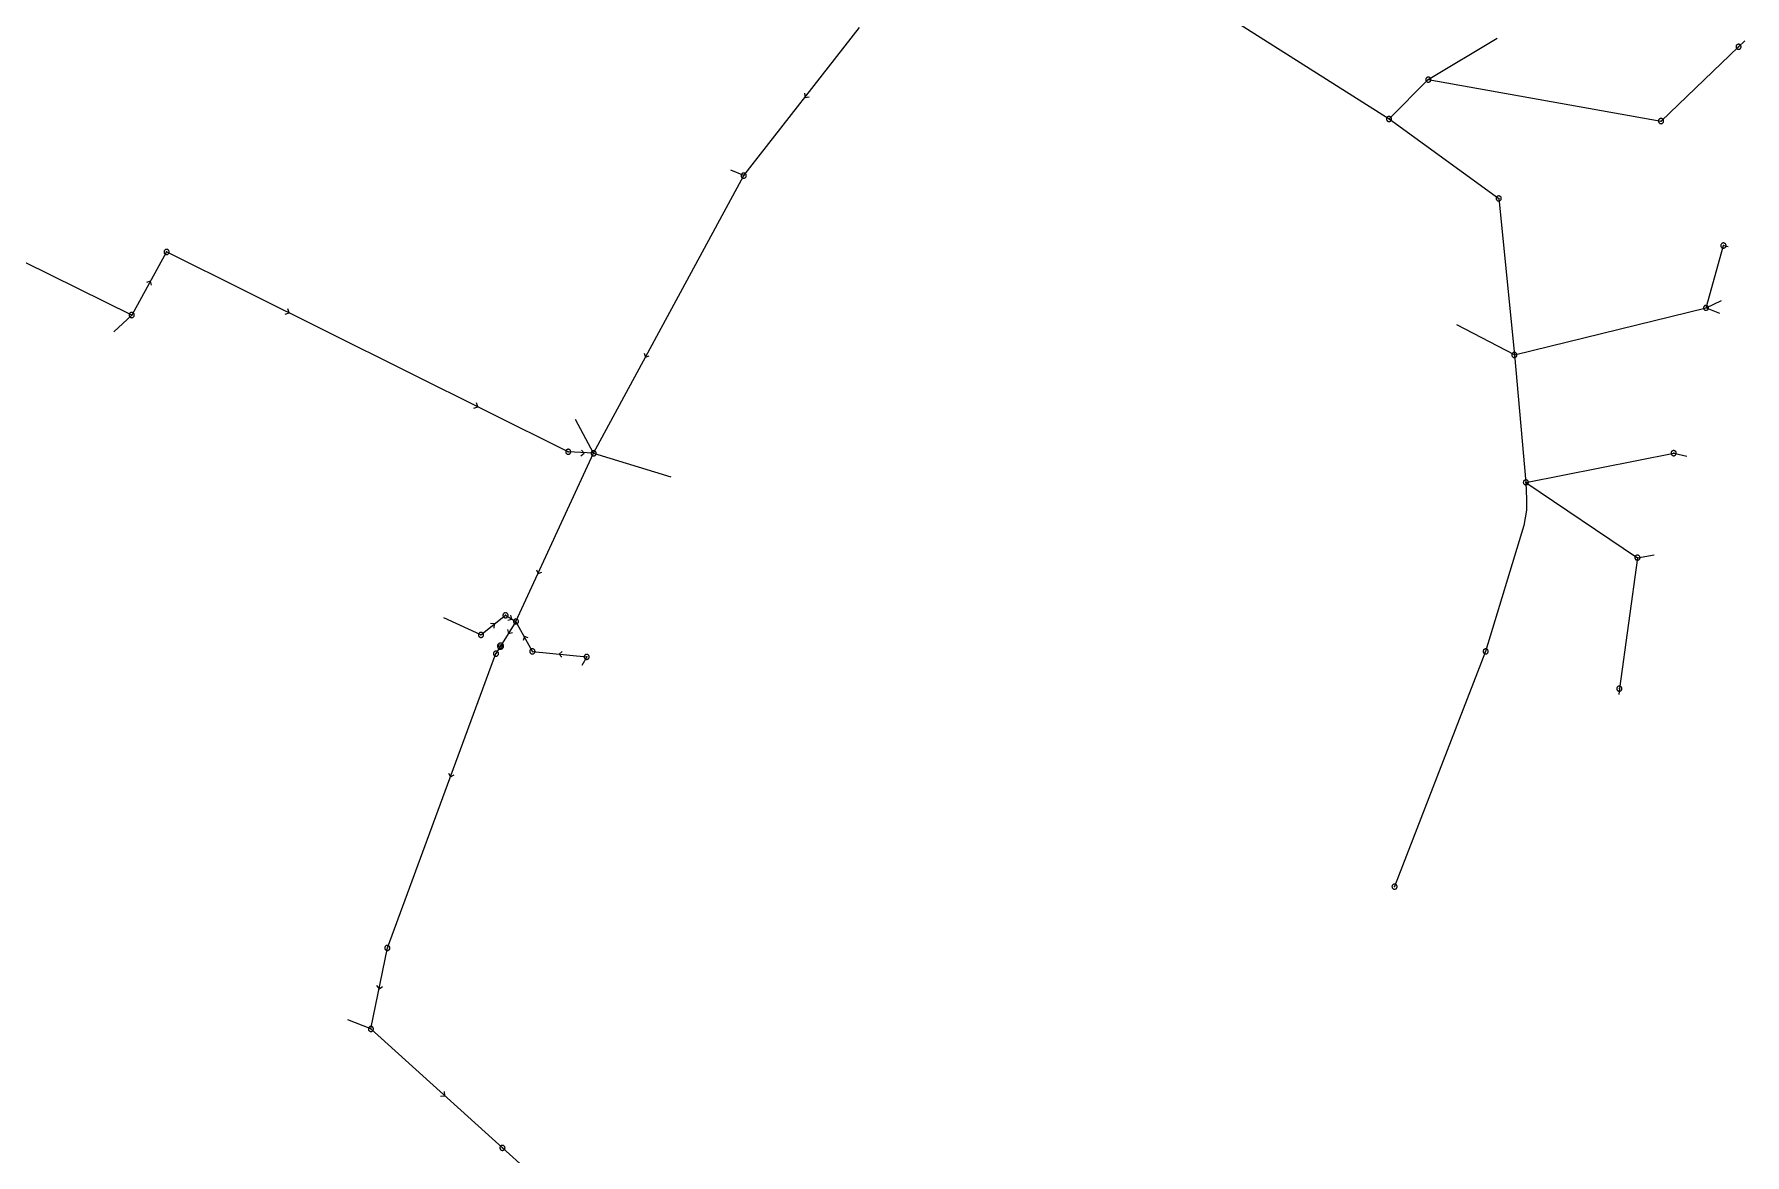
# Model space of a CAD drawing. Header units: metres. Extents: x 25504150 to 25508618, y 6694193 to 6702753.
# Drawn here: x 25505514.2 to 25505823.8, y 6698979.1 to 6699181.9 of the extents above; entities that cross this region are included whole.
import ezdxf

# ---------------------------------------------------------------- set-up
doc = ezdxf.new("R2010")
doc.units = ezdxf.units.M
for name, pattern in [('Paineviemariputket', [0]), ('Paineviemarivarusteet', [0]), ('Psewer_node', [0]), ('Sewer_node', [0]), ('Viemariputket', [0]), ('Viemarivarusteet', [0])]:
    doc.linetypes.add(name, pattern=pattern)
for name, color, linetype, lineweight in [('Paineviemariputket', 7, 'Paineviemariputket', 0), ('Paineviemarivarusteet', 7, 'Paineviemarivarusteet', 0), ('Psewer_node', 7, 'Psewer_node', 0), ('Sewer_node', 7, 'Sewer_node', 0), ('Viemariputket', 7, 'Viemariputket', 0), ('Viemarivarusteet', 7, 'Viemarivarusteet', 0)]:
    doc.layers.add(name, color=color, linetype=linetype, lineweight=lineweight)

msp = doc.modelspace()

# ---------------------------------------------------------------- linework, layer by layer
at = {"layer": 'Paineviemariputket', "color": 1, "linetype": 'Continuous', "lineweight": 15}
msp.add_line((25505598.56, 6699071.17), (25505597.74, 6699069.82), dxfattribs=at)
at = {"layer": 'Paineviemarivarusteet', "color": 32, "true_color": 0xb46600}
msp.add_point((25505598.56, 6699071.17, 44.5), dxfattribs=at)
at = {"layer": 'Psewer_node', "color": 14, "linetype": 'Continuous', "true_color": 0xa60000}
for p, q in [((25505598.05, 6699071.35, 44.5), (25505598.98, 6699071.52, 44.5)), ((25505598.66, 6699070.63, 44.5), (25505598.05, 6699071.35, 44.5)), ((25505598.98, 6699071.52, 44.5), (25505598.66, 6699070.63, 44.5))]:
    msp.add_line(p, q, dxfattribs=at)
at = {"layer": 'Psewer_node', "color": 14, "linetype": 'Continuous', "true_color": 0xa60000, "elevation": 44.5, "flags": 128}
msp.add_lwpolyline([(25505598.75, 6699071.69), (25505598.67, 6699071.71), (25505598.58, 6699071.72), (25505598.49, 6699071.72), (25505598.41, 6699071.7), (25505598.33, 6699071.67), (25505598.25, 6699071.63), (25505598.18, 6699071.58), (25505598.12, 6699071.51), (25505598.08, 6699071.44), (25505598.04, 6699071.36), (25505598.02, 6699071.28), (25505598.01, 6699071.19), (25505598.01, 6699071.1), (25505598.03, 6699071.02), (25505598.06, 6699070.94), (25505598.1, 6699070.86), (25505598.15, 6699070.79), (25505598.22, 6699070.73), (25505598.29, 6699070.69), (25505598.37, 6699070.65), (25505598.45, 6699070.63), (25505598.54, 6699070.62), (25505598.63, 6699070.62), (25505598.71, 6699070.64), (25505598.79, 6699070.67), (25505598.87, 6699070.71), (25505598.94, 6699070.76), (25505599, 6699070.83), (25505599.04, 6699070.9), (25505599.08, 6699070.98), (25505599.1, 6699071.06), (25505599.11, 6699071.15), (25505599.11, 6699071.24), (25505599.09, 6699071.32), (25505599.06, 6699071.4), (25505599.02, 6699071.48), (25505598.97, 6699071.55), (25505598.9, 6699071.61), (25505598.83, 6699071.65)], close=True, dxfattribs=at)
at = {"layer": 'Sewer_node', "color": 46, "linetype": 'Continuous', "true_color": 0x7f5f00, "flags": 128}
for points, elevation in [([(25505823.09, 6699179.65), (25505823.08, 6699179.72), (25505823.07, 6699179.79), (25505823.04, 6699179.86), (25505823, 6699179.92), (25505822.96, 6699179.98), (25505822.9, 6699180.02), (25505822.84, 6699180.06), (25505822.77, 6699180.09), (25505822.7, 6699180.1), (25505822.63, 6699180.11), (25505822.56, 6699180.1), (25505822.49, 6699180.09), (25505822.42, 6699180.06), (25505822.36, 6699180.02), (25505822.3, 6699179.98), (25505822.26, 6699179.92), (25505822.22, 6699179.86), (25505822.19, 6699179.79), (25505822.18, 6699179.72), (25505822.17, 6699179.65), (25505822.18, 6699179.58), (25505822.19, 6699179.51), (25505822.22, 6699179.44), (25505822.26, 6699179.38), (25505822.3, 6699179.32), (25505822.36, 6699179.28), (25505822.42, 6699179.24), (25505822.49, 6699179.21), (25505822.56, 6699179.2), (25505822.63, 6699179.19), (25505822.7, 6699179.2), (25505822.77, 6699179.21), (25505822.84, 6699179.24), (25505822.9, 6699179.28), (25505822.96, 6699179.32), (25505823, 6699179.38), (25505823.04, 6699179.44), (25505823.07, 6699179.51), (25505823.08, 6699179.58)], 43.12), ([(25505766.94, 6699173.71), (25505766.93, 6699173.78), (25505766.92, 6699173.85), (25505766.89, 6699173.92), (25505766.85, 6699173.98), (25505766.81, 6699174.04), (25505766.75, 6699174.08), (25505766.69, 6699174.12), (25505766.62, 6699174.15), (25505766.55, 6699174.16), (25505766.48, 6699174.17), (25505766.41, 6699174.16), (25505766.34, 6699174.15), (25505766.27, 6699174.12), (25505766.21, 6699174.08), (25505766.15, 6699174.04), (25505766.11, 6699173.98), (25505766.07, 6699173.92), (25505766.04, 6699173.85), (25505766.03, 6699173.78), (25505766.02, 6699173.71), (25505766.03, 6699173.64), (25505766.04, 6699173.57), (25505766.07, 6699173.5), (25505766.11, 6699173.44), (25505766.15, 6699173.38), (25505766.21, 6699173.34), (25505766.27, 6699173.3), (25505766.34, 6699173.27), (25505766.41, 6699173.26), (25505766.48, 6699173.25), (25505766.55, 6699173.26), (25505766.62, 6699173.27), (25505766.69, 6699173.3), (25505766.75, 6699173.34), (25505766.81, 6699173.38), (25505766.85, 6699173.44), (25505766.89, 6699173.5), (25505766.92, 6699173.57), (25505766.93, 6699173.64)], 43.31), ([(25505759.84, 6699166.58), (25505759.83, 6699166.65), (25505759.82, 6699166.72), (25505759.79, 6699166.79), (25505759.75, 6699166.85), (25505759.71, 6699166.91), (25505759.65, 6699166.95), (25505759.59, 6699166.99), (25505759.52, 6699167.02), (25505759.45, 6699167.03), (25505759.38, 6699167.04), (25505759.31, 6699167.03), (25505759.24, 6699167.02), (25505759.17, 6699166.99), (25505759.11, 6699166.95), (25505759.05, 6699166.91), (25505759.01, 6699166.85), (25505758.97, 6699166.79), (25505758.94, 6699166.72), (25505758.93, 6699166.65), (25505758.92, 6699166.58), (25505758.93, 6699166.51), (25505758.94, 6699166.44), (25505758.97, 6699166.37), (25505759.01, 6699166.31), (25505759.05, 6699166.25), (25505759.11, 6699166.21), (25505759.17, 6699166.17), (25505759.24, 6699166.14), (25505759.31, 6699166.13), (25505759.38, 6699166.12), (25505759.45, 6699166.13), (25505759.52, 6699166.14), (25505759.59, 6699166.17), (25505759.65, 6699166.21), (25505759.71, 6699166.25), (25505759.75, 6699166.31), (25505759.79, 6699166.37), (25505759.82, 6699166.44), (25505759.83, 6699166.51)], 43.49), ([(25505809.07, 6699166.2), (25505809.06, 6699166.27), (25505809.05, 6699166.35), (25505809.02, 6699166.41), (25505808.98, 6699166.48), (25505808.93, 6699166.53), (25505808.88, 6699166.58), (25505808.81, 6699166.62), (25505808.75, 6699166.65), (25505808.67, 6699166.66), (25505808.6, 6699166.67), (25505808.53, 6699166.66), (25505808.45, 6699166.65), (25505808.39, 6699166.62), (25505808.32, 6699166.58), (25505808.27, 6699166.53), (25505808.22, 6699166.48), (25505808.18, 6699166.41), (25505808.15, 6699166.35), (25505808.14, 6699166.27), (25505808.13, 6699166.2), (25505808.14, 6699166.13), (25505808.15, 6699166.05), (25505808.18, 6699165.99), (25505808.22, 6699165.92), (25505808.27, 6699165.87), (25505808.32, 6699165.82), (25505808.39, 6699165.78), (25505808.45, 6699165.75), (25505808.53, 6699165.74), (25505808.6, 6699165.73), (25505808.67, 6699165.74), (25505808.75, 6699165.75), (25505808.81, 6699165.78), (25505808.88, 6699165.82), (25505808.93, 6699165.87), (25505808.98, 6699165.92), (25505809.02, 6699165.99), (25505809.05, 6699166.05), (25505809.06, 6699166.13)], 42.49), ([(25505643.05, 6699156.33), (25505643.04, 6699156.4), (25505643.03, 6699156.48), (25505643, 6699156.54), (25505642.96, 6699156.61), (25505642.91, 6699156.66), (25505642.86, 6699156.71), (25505642.79, 6699156.75), (25505642.73, 6699156.78), (25505642.65, 6699156.79), (25505642.58, 6699156.8), (25505642.51, 6699156.79), (25505642.43, 6699156.78), (25505642.37, 6699156.75), (25505642.3, 6699156.71), (25505642.25, 6699156.66), (25505642.2, 6699156.61), (25505642.16, 6699156.54), (25505642.13, 6699156.48), (25505642.12, 6699156.4), (25505642.11, 6699156.33), (25505642.12, 6699156.26), (25505642.13, 6699156.18), (25505642.16, 6699156.12), (25505642.2, 6699156.05), (25505642.25, 6699156), (25505642.3, 6699155.95), (25505642.37, 6699155.91), (25505642.43, 6699155.88), (25505642.51, 6699155.87), (25505642.58, 6699155.86), (25505642.65, 6699155.87), (25505642.73, 6699155.88), (25505642.79, 6699155.91), (25505642.86, 6699155.95), (25505642.91, 6699156), (25505642.96, 6699156.05), (25505643, 6699156.12), (25505643.03, 6699156.18), (25505643.04, 6699156.26)], 43.62), ([(25505779.69, 6699152.2), (25505779.68, 6699152.27), (25505779.67, 6699152.34), (25505779.64, 6699152.41), (25505779.6, 6699152.47), (25505779.56, 6699152.53), (25505779.5, 6699152.57), (25505779.44, 6699152.61), (25505779.37, 6699152.64), (25505779.3, 6699152.65), (25505779.23, 6699152.66), (25505779.16, 6699152.65), (25505779.09, 6699152.64), (25505779.02, 6699152.61), (25505778.96, 6699152.57), (25505778.9, 6699152.53), (25505778.86, 6699152.47), (25505778.82, 6699152.41), (25505778.79, 6699152.34), (25505778.78, 6699152.27), (25505778.77, 6699152.2), (25505778.78, 6699152.13), (25505778.79, 6699152.06), (25505778.82, 6699151.99), (25505778.86, 6699151.93), (25505778.9, 6699151.87), (25505778.96, 6699151.83), (25505779.02, 6699151.79), (25505779.09, 6699151.76), (25505779.16, 6699151.75), (25505779.23, 6699151.74), (25505779.3, 6699151.75), (25505779.37, 6699151.76), (25505779.44, 6699151.79), (25505779.5, 6699151.83), (25505779.56, 6699151.87), (25505779.6, 6699151.93), (25505779.64, 6699151.99), (25505779.67, 6699152.06), (25505779.68, 6699152.13)], 43.13), ([(25505820.37, 6699143.68), (25505820.36, 6699143.75), (25505820.35, 6699143.83), (25505820.32, 6699143.89), (25505820.28, 6699143.96), (25505820.23, 6699144.01), (25505820.18, 6699144.06), (25505820.11, 6699144.1), (25505820.05, 6699144.13), (25505819.97, 6699144.14), (25505819.9, 6699144.15), (25505819.83, 6699144.14), (25505819.75, 6699144.13), (25505819.69, 6699144.1), (25505819.62, 6699144.06), (25505819.57, 6699144.01), (25505819.52, 6699143.96), (25505819.48, 6699143.89), (25505819.45, 6699143.83), (25505819.44, 6699143.75), (25505819.43, 6699143.68), (25505819.44, 6699143.61), (25505819.45, 6699143.53), (25505819.48, 6699143.47), (25505819.52, 6699143.4), (25505819.57, 6699143.35), (25505819.62, 6699143.3), (25505819.69, 6699143.26), (25505819.75, 6699143.23), (25505819.83, 6699143.22), (25505819.9, 6699143.21), (25505819.97, 6699143.22), (25505820.05, 6699143.23), (25505820.11, 6699143.26), (25505820.18, 6699143.3), (25505820.23, 6699143.35), (25505820.28, 6699143.4), (25505820.32, 6699143.47), (25505820.35, 6699143.53), (25505820.36, 6699143.61)], 42.49), ([(25505538.59, 6699142.52), (25505538.58, 6699142.59), (25505538.57, 6699142.66), (25505538.54, 6699142.73), (25505538.5, 6699142.79), (25505538.46, 6699142.85), (25505538.4, 6699142.89), (25505538.34, 6699142.93), (25505538.27, 6699142.96), (25505538.2, 6699142.97), (25505538.13, 6699142.98), (25505538.06, 6699142.97), (25505537.99, 6699142.96), (25505537.92, 6699142.93), (25505537.86, 6699142.89), (25505537.8, 6699142.85), (25505537.76, 6699142.79), (25505537.72, 6699142.73), (25505537.69, 6699142.66), (25505537.68, 6699142.59), (25505537.67, 6699142.52), (25505537.68, 6699142.45), (25505537.69, 6699142.38), (25505537.72, 6699142.31), (25505537.76, 6699142.25), (25505537.8, 6699142.19), (25505537.86, 6699142.15), (25505537.92, 6699142.11), (25505537.99, 6699142.08), (25505538.06, 6699142.07), (25505538.13, 6699142.06), (25505538.2, 6699142.07), (25505538.27, 6699142.08), (25505538.34, 6699142.11), (25505538.4, 6699142.15), (25505538.46, 6699142.19), (25505538.5, 6699142.25), (25505538.54, 6699142.31), (25505538.57, 6699142.38), (25505538.58, 6699142.45)], 44.66), ([(25505532.29, 6699131.09), (25505532.28, 6699131.16), (25505532.27, 6699131.24), (25505532.24, 6699131.3), (25505532.2, 6699131.37), (25505532.15, 6699131.42), (25505532.1, 6699131.47), (25505532.03, 6699131.51), (25505531.97, 6699131.54), (25505531.89, 6699131.55), (25505531.82, 6699131.56), (25505531.75, 6699131.55), (25505531.67, 6699131.54), (25505531.61, 6699131.51), (25505531.54, 6699131.47), (25505531.49, 6699131.42), (25505531.44, 6699131.37), (25505531.4, 6699131.3), (25505531.37, 6699131.24), (25505531.36, 6699131.16), (25505531.35, 6699131.09), (25505531.36, 6699131.02), (25505531.37, 6699130.94), (25505531.4, 6699130.88), (25505531.44, 6699130.81), (25505531.49, 6699130.76), (25505531.54, 6699130.71), (25505531.61, 6699130.67), (25505531.67, 6699130.64), (25505531.75, 6699130.63), (25505531.82, 6699130.62), (25505531.89, 6699130.63), (25505531.97, 6699130.64), (25505532.03, 6699130.67), (25505532.1, 6699130.71), (25505532.15, 6699130.76), (25505532.2, 6699130.81), (25505532.24, 6699130.88), (25505532.27, 6699130.94), (25505532.28, 6699131.02)], 44.88), ([(25505817.21, 6699132.4), (25505817.2, 6699132.47), (25505817.19, 6699132.54), (25505817.16, 6699132.61), (25505817.12, 6699132.67), (25505817.08, 6699132.73), (25505817.02, 6699132.77), (25505816.96, 6699132.81), (25505816.89, 6699132.84), (25505816.82, 6699132.85), (25505816.75, 6699132.86), (25505816.68, 6699132.85), (25505816.61, 6699132.84), (25505816.54, 6699132.81), (25505816.48, 6699132.77), (25505816.42, 6699132.73), (25505816.38, 6699132.67), (25505816.34, 6699132.61), (25505816.31, 6699132.54), (25505816.3, 6699132.47), (25505816.29, 6699132.4), (25505816.3, 6699132.33), (25505816.31, 6699132.26), (25505816.34, 6699132.19), (25505816.38, 6699132.13), (25505816.42, 6699132.07), (25505816.48, 6699132.03), (25505816.54, 6699131.99), (25505816.61, 6699131.96), (25505816.68, 6699131.95), (25505816.75, 6699131.94), (25505816.82, 6699131.95), (25505816.89, 6699131.96), (25505816.96, 6699131.99), (25505817.02, 6699132.03), (25505817.08, 6699132.07), (25505817.12, 6699132.13), (25505817.16, 6699132.19), (25505817.19, 6699132.26), (25505817.2, 6699132.33)], 42.33), ([(25505782.52, 6699123.88), (25505782.51, 6699123.95), (25505782.5, 6699124.02), (25505782.47, 6699124.09), (25505782.43, 6699124.15), (25505782.39, 6699124.21), (25505782.33, 6699124.25), (25505782.27, 6699124.29), (25505782.2, 6699124.32), (25505782.13, 6699124.33), (25505782.06, 6699124.34), (25505781.99, 6699124.33), (25505781.92, 6699124.32), (25505781.85, 6699124.29), (25505781.79, 6699124.25), (25505781.73, 6699124.21), (25505781.69, 6699124.15), (25505781.65, 6699124.09), (25505781.62, 6699124.02), (25505781.61, 6699123.95), (25505781.6, 6699123.88), (25505781.61, 6699123.81), (25505781.62, 6699123.74), (25505781.65, 6699123.67), (25505781.69, 6699123.61), (25505781.73, 6699123.55), (25505781.79, 6699123.51), (25505781.85, 6699123.47), (25505781.92, 6699123.44), (25505781.99, 6699123.43), (25505782.06, 6699123.42), (25505782.13, 6699123.43), (25505782.2, 6699123.44), (25505782.27, 6699123.47), (25505782.33, 6699123.51), (25505782.39, 6699123.55), (25505782.43, 6699123.61), (25505782.47, 6699123.67), (25505782.5, 6699123.74), (25505782.51, 6699123.81)], 42.73), ([(25505611.28, 6699106.35), (25505611.27, 6699106.42), (25505611.26, 6699106.49), (25505611.23, 6699106.56), (25505611.19, 6699106.62), (25505611.15, 6699106.68), (25505611.09, 6699106.72), (25505611.03, 6699106.76), (25505610.96, 6699106.79), (25505610.89, 6699106.8), (25505610.82, 6699106.81), (25505610.75, 6699106.8), (25505610.68, 6699106.79), (25505610.61, 6699106.76), (25505610.55, 6699106.72), (25505610.49, 6699106.68), (25505610.45, 6699106.62), (25505610.41, 6699106.56), (25505610.38, 6699106.49), (25505610.37, 6699106.42), (25505610.36, 6699106.35), (25505610.37, 6699106.28), (25505610.38, 6699106.21), (25505610.41, 6699106.14), (25505610.45, 6699106.08), (25505610.49, 6699106.02), (25505610.55, 6699105.98), (25505610.61, 6699105.94), (25505610.68, 6699105.91), (25505610.75, 6699105.9), (25505610.82, 6699105.89), (25505610.89, 6699105.9), (25505610.96, 6699105.91), (25505611.03, 6699105.94), (25505611.09, 6699105.98), (25505611.15, 6699106.02), (25505611.19, 6699106.08), (25505611.23, 6699106.14), (25505611.26, 6699106.21), (25505611.27, 6699106.28)], 44.12), ([(25505615.88, 6699106.07), (25505615.87, 6699106.14), (25505615.86, 6699106.21), (25505615.83, 6699106.28), (25505615.79, 6699106.34), (25505615.75, 6699106.4), (25505615.69, 6699106.44), (25505615.63, 6699106.48), (25505615.56, 6699106.51), (25505615.49, 6699106.52), (25505615.42, 6699106.53), (25505615.35, 6699106.52), (25505615.28, 6699106.51), (25505615.21, 6699106.48), (25505615.15, 6699106.44), (25505615.09, 6699106.4), (25505615.05, 6699106.34), (25505615.01, 6699106.28), (25505614.98, 6699106.21), (25505614.97, 6699106.14), (25505614.96, 6699106.07), (25505614.97, 6699106), (25505614.98, 6699105.93), (25505615.01, 6699105.86), (25505615.05, 6699105.8), (25505615.09, 6699105.74), (25505615.15, 6699105.7), (25505615.21, 6699105.66), (25505615.28, 6699105.63), (25505615.35, 6699105.62), (25505615.42, 6699105.61), (25505615.49, 6699105.62), (25505615.56, 6699105.63), (25505615.63, 6699105.66), (25505615.69, 6699105.7), (25505615.75, 6699105.74), (25505615.79, 6699105.8), (25505615.83, 6699105.86), (25505615.86, 6699105.93), (25505615.87, 6699106)], 44.17), ([(25505811.36, 6699106.1), (25505811.35, 6699106.17), (25505811.34, 6699106.25), (25505811.31, 6699106.31), (25505811.27, 6699106.38), (25505811.22, 6699106.43), (25505811.17, 6699106.48), (25505811.1, 6699106.52), (25505811.04, 6699106.55), (25505810.96, 6699106.56), (25505810.89, 6699106.57), (25505810.82, 6699106.56), (25505810.74, 6699106.55), (25505810.68, 6699106.52), (25505810.61, 6699106.48), (25505810.56, 6699106.43), (25505810.51, 6699106.38), (25505810.47, 6699106.31), (25505810.44, 6699106.25), (25505810.43, 6699106.17), (25505810.42, 6699106.1), (25505810.43, 6699106.03), (25505810.44, 6699105.95), (25505810.47, 6699105.89), (25505810.51, 6699105.82), (25505810.56, 6699105.77), (25505810.61, 6699105.72), (25505810.68, 6699105.68), (25505810.74, 6699105.65), (25505810.82, 6699105.64), (25505810.89, 6699105.63), (25505810.96, 6699105.64), (25505811.04, 6699105.65), (25505811.1, 6699105.68), (25505811.17, 6699105.72), (25505811.22, 6699105.77), (25505811.27, 6699105.82), (25505811.31, 6699105.89), (25505811.34, 6699105.95), (25505811.35, 6699106.03)], 42.46), ([(25505784.6, 6699100.81), (25505784.59, 6699100.88), (25505784.58, 6699100.95), (25505784.55, 6699101.02), (25505784.51, 6699101.08), (25505784.47, 6699101.14), (25505784.41, 6699101.18), (25505784.35, 6699101.22), (25505784.28, 6699101.25), (25505784.21, 6699101.26), (25505784.14, 6699101.27), (25505784.07, 6699101.26), (25505784, 6699101.25), (25505783.93, 6699101.22), (25505783.87, 6699101.18), (25505783.81, 6699101.14), (25505783.77, 6699101.08), (25505783.73, 6699101.02), (25505783.7, 6699100.95), (25505783.69, 6699100.88), (25505783.68, 6699100.81), (25505783.69, 6699100.74), (25505783.7, 6699100.67), (25505783.73, 6699100.6), (25505783.77, 6699100.54), (25505783.81, 6699100.48), (25505783.87, 6699100.44), (25505783.93, 6699100.4), (25505784, 6699100.37), (25505784.07, 6699100.36), (25505784.14, 6699100.35), (25505784.21, 6699100.36), (25505784.28, 6699100.37), (25505784.35, 6699100.4), (25505784.41, 6699100.44), (25505784.47, 6699100.48), (25505784.51, 6699100.54), (25505784.55, 6699100.6), (25505784.58, 6699100.67), (25505784.59, 6699100.74)], 43.06), ([(25505804.8, 6699087.18), (25505804.79, 6699087.25), (25505804.78, 6699087.32), (25505804.75, 6699087.39), (25505804.71, 6699087.45), (25505804.67, 6699087.51), (25505804.61, 6699087.55), (25505804.55, 6699087.59), (25505804.48, 6699087.62), (25505804.41, 6699087.63), (25505804.34, 6699087.64), (25505804.27, 6699087.63), (25505804.2, 6699087.62), (25505804.13, 6699087.59), (25505804.07, 6699087.55), (25505804.01, 6699087.51), (25505803.97, 6699087.45), (25505803.93, 6699087.39), (25505803.9, 6699087.32), (25505803.89, 6699087.25), (25505803.88, 6699087.18), (25505803.89, 6699087.11), (25505803.9, 6699087.04), (25505803.93, 6699086.97), (25505803.97, 6699086.91), (25505804.01, 6699086.85), (25505804.07, 6699086.81), (25505804.13, 6699086.77), (25505804.2, 6699086.74), (25505804.27, 6699086.73), (25505804.34, 6699086.72), (25505804.41, 6699086.73), (25505804.48, 6699086.74), (25505804.55, 6699086.77), (25505804.61, 6699086.81), (25505804.67, 6699086.85), (25505804.71, 6699086.91), (25505804.75, 6699086.97), (25505804.78, 6699087.04), (25505804.79, 6699087.11)], 42.93), ([(25505599.94, 6699076.76), (25505599.93, 6699076.83), (25505599.92, 6699076.91), (25505599.89, 6699076.97), (25505599.85, 6699077.04), (25505599.8, 6699077.09), (25505599.75, 6699077.14), (25505599.68, 6699077.18), (25505599.62, 6699077.21), (25505599.54, 6699077.22), (25505599.47, 6699077.23), (25505599.4, 6699077.22), (25505599.32, 6699077.21), (25505599.26, 6699077.18), (25505599.19, 6699077.14), (25505599.14, 6699077.09), (25505599.09, 6699077.04), (25505599.05, 6699076.97), (25505599.02, 6699076.91), (25505599.01, 6699076.83), (25505599, 6699076.76), (25505599.01, 6699076.69), (25505599.02, 6699076.61), (25505599.05, 6699076.55), (25505599.09, 6699076.48), (25505599.14, 6699076.43), (25505599.19, 6699076.38), (25505599.26, 6699076.34), (25505599.32, 6699076.31), (25505599.4, 6699076.3), (25505599.47, 6699076.29), (25505599.54, 6699076.3), (25505599.62, 6699076.31), (25505599.68, 6699076.34), (25505599.75, 6699076.38), (25505599.8, 6699076.43), (25505599.85, 6699076.48), (25505599.89, 6699076.55), (25505599.92, 6699076.61), (25505599.93, 6699076.69)], 44.45), ([(25505601.83, 6699075.63), (25505601.82, 6699075.7), (25505601.81, 6699075.77), (25505601.78, 6699075.84), (25505601.74, 6699075.9), (25505601.7, 6699075.96), (25505601.64, 6699076), (25505601.58, 6699076.04), (25505601.51, 6699076.07), (25505601.44, 6699076.08), (25505601.37, 6699076.09), (25505601.3, 6699076.08), (25505601.23, 6699076.07), (25505601.16, 6699076.04), (25505601.1, 6699076), (25505601.04, 6699075.96), (25505601, 6699075.9), (25505600.96, 6699075.84), (25505600.93, 6699075.77), (25505600.92, 6699075.7), (25505600.91, 6699075.63), (25505600.92, 6699075.56), (25505600.93, 6699075.49), (25505600.96, 6699075.42), (25505601, 6699075.36), (25505601.04, 6699075.3), (25505601.1, 6699075.26), (25505601.16, 6699075.22), (25505601.23, 6699075.19), (25505601.3, 6699075.18), (25505601.37, 6699075.17), (25505601.44, 6699075.18), (25505601.51, 6699075.19), (25505601.58, 6699075.22), (25505601.64, 6699075.26), (25505601.7, 6699075.3), (25505601.74, 6699075.36), (25505601.78, 6699075.42), (25505601.81, 6699075.49), (25505601.82, 6699075.56)], 44.52), ([(25505595.49, 6699073.21), (25505595.48, 6699073.28), (25505595.47, 6699073.35), (25505595.44, 6699073.42), (25505595.4, 6699073.48), (25505595.36, 6699073.54), (25505595.3, 6699073.58), (25505595.24, 6699073.62), (25505595.17, 6699073.65), (25505595.1, 6699073.66), (25505595.03, 6699073.67), (25505594.96, 6699073.66), (25505594.89, 6699073.65), (25505594.82, 6699073.62), (25505594.76, 6699073.58), (25505594.7, 6699073.54), (25505594.66, 6699073.48), (25505594.62, 6699073.42), (25505594.59, 6699073.35), (25505594.58, 6699073.28), (25505594.57, 6699073.21), (25505594.58, 6699073.14), (25505594.59, 6699073.07), (25505594.62, 6699073), (25505594.66, 6699072.94), (25505594.7, 6699072.88), (25505594.76, 6699072.84), (25505594.82, 6699072.8), (25505594.89, 6699072.77), (25505594.96, 6699072.76), (25505595.03, 6699072.75), (25505595.1, 6699072.76), (25505595.17, 6699072.77), (25505595.24, 6699072.8), (25505595.3, 6699072.84), (25505595.36, 6699072.88), (25505595.4, 6699072.94), (25505595.44, 6699073), (25505595.47, 6699073.07), (25505595.48, 6699073.14)], 44.44), ([(25505604.81, 6699070.22), (25505604.8, 6699070.29), (25505604.79, 6699070.37), (25505604.76, 6699070.43), (25505604.72, 6699070.5), (25505604.67, 6699070.55), (25505604.62, 6699070.6), (25505604.55, 6699070.64), (25505604.49, 6699070.67), (25505604.41, 6699070.68), (25505604.34, 6699070.69), (25505604.27, 6699070.68), (25505604.19, 6699070.67), (25505604.13, 6699070.64), (25505604.06, 6699070.6), (25505604.01, 6699070.55), (25505603.96, 6699070.5), (25505603.92, 6699070.43), (25505603.89, 6699070.37), (25505603.88, 6699070.29), (25505603.87, 6699070.22), (25505603.88, 6699070.15), (25505603.89, 6699070.07), (25505603.92, 6699070.01), (25505603.96, 6699069.94), (25505604.01, 6699069.89), (25505604.06, 6699069.84), (25505604.13, 6699069.8), (25505604.19, 6699069.77), (25505604.27, 6699069.76), (25505604.34, 6699069.75), (25505604.41, 6699069.76), (25505604.49, 6699069.77), (25505604.55, 6699069.8), (25505604.62, 6699069.84), (25505604.67, 6699069.89), (25505604.72, 6699069.94), (25505604.76, 6699070.01), (25505604.79, 6699070.07), (25505604.8, 6699070.15)], 44.63), ([(25505614.63, 6699069.23), (25505614.62, 6699069.3), (25505614.61, 6699069.37), (25505614.58, 6699069.44), (25505614.54, 6699069.5), (25505614.5, 6699069.56), (25505614.44, 6699069.6), (25505614.38, 6699069.64), (25505614.31, 6699069.67), (25505614.24, 6699069.68), (25505614.17, 6699069.69), (25505614.1, 6699069.68), (25505614.03, 6699069.67), (25505613.96, 6699069.64), (25505613.9, 6699069.6), (25505613.84, 6699069.56), (25505613.8, 6699069.5), (25505613.76, 6699069.44), (25505613.73, 6699069.37), (25505613.72, 6699069.3), (25505613.71, 6699069.23), (25505613.72, 6699069.16), (25505613.73, 6699069.09), (25505613.76, 6699069.02), (25505613.8, 6699068.96), (25505613.84, 6699068.9), (25505613.9, 6699068.86), (25505613.96, 6699068.82), (25505614.03, 6699068.79), (25505614.1, 6699068.78), (25505614.17, 6699068.77), (25505614.24, 6699068.78), (25505614.31, 6699068.79), (25505614.38, 6699068.82), (25505614.44, 6699068.86), (25505614.5, 6699068.9), (25505614.54, 6699068.96), (25505614.58, 6699069.02), (25505614.61, 6699069.09), (25505614.62, 6699069.16)], 44.66), ([(25505801.52, 6699063.48), (25505801.51, 6699063.55), (25505801.5, 6699063.62), (25505801.47, 6699063.69), (25505801.43, 6699063.75), (25505801.39, 6699063.81), (25505801.33, 6699063.85), (25505801.27, 6699063.89), (25505801.2, 6699063.92), (25505801.13, 6699063.93), (25505801.06, 6699063.94), (25505800.99, 6699063.93), (25505800.92, 6699063.92), (25505800.85, 6699063.89), (25505800.79, 6699063.85), (25505800.73, 6699063.81), (25505800.69, 6699063.75), (25505800.65, 6699063.69), (25505800.62, 6699063.62), (25505800.61, 6699063.55), (25505800.6, 6699063.48), (25505800.61, 6699063.41), (25505800.62, 6699063.34), (25505800.65, 6699063.27), (25505800.69, 6699063.21), (25505800.73, 6699063.15), (25505800.79, 6699063.11), (25505800.85, 6699063.07), (25505800.92, 6699063.04), (25505800.99, 6699063.03), (25505801.06, 6699063.02), (25505801.13, 6699063.03), (25505801.2, 6699063.04), (25505801.27, 6699063.07), (25505801.33, 6699063.11), (25505801.39, 6699063.15), (25505801.43, 6699063.21), (25505801.47, 6699063.27), (25505801.5, 6699063.34), (25505801.51, 6699063.41)], 43.6), ([(25505578.55, 6699016.55), (25505578.54, 6699016.62), (25505578.53, 6699016.69), (25505578.5, 6699016.76), (25505578.46, 6699016.82), (25505578.42, 6699016.88), (25505578.36, 6699016.92), (25505578.3, 6699016.96), (25505578.23, 6699016.99), (25505578.16, 6699017), (25505578.09, 6699017.01), (25505578.02, 6699017), (25505577.95, 6699016.99), (25505577.88, 6699016.96), (25505577.82, 6699016.92), (25505577.76, 6699016.88), (25505577.72, 6699016.82), (25505577.68, 6699016.76), (25505577.65, 6699016.69), (25505577.64, 6699016.62), (25505577.63, 6699016.55), (25505577.64, 6699016.48), (25505577.65, 6699016.41), (25505577.68, 6699016.34), (25505577.72, 6699016.28), (25505577.76, 6699016.22), (25505577.82, 6699016.18), (25505577.88, 6699016.14), (25505577.95, 6699016.11), (25505578.02, 6699016.1), (25505578.09, 6699016.09), (25505578.16, 6699016.1), (25505578.23, 6699016.11), (25505578.3, 6699016.14), (25505578.36, 6699016.18), (25505578.42, 6699016.22), (25505578.46, 6699016.28), (25505578.5, 6699016.34), (25505578.53, 6699016.41), (25505578.54, 6699016.48)], 45.09), ([(25505575.57, 6699001.89), (25505575.56, 6699001.96), (25505575.55, 6699002.03), (25505575.52, 6699002.1), (25505575.48, 6699002.16), (25505575.44, 6699002.22), (25505575.38, 6699002.26), (25505575.32, 6699002.3), (25505575.25, 6699002.33), (25505575.18, 6699002.34), (25505575.11, 6699002.35), (25505575.04, 6699002.34), (25505574.97, 6699002.33), (25505574.9, 6699002.3), (25505574.84, 6699002.26), (25505574.78, 6699002.22), (25505574.74, 6699002.16), (25505574.7, 6699002.1), (25505574.67, 6699002.03), (25505574.66, 6699001.96), (25505574.65, 6699001.89), (25505574.66, 6699001.82), (25505574.67, 6699001.75), (25505574.7, 6699001.68), (25505574.74, 6699001.62), (25505574.78, 6699001.56), (25505574.84, 6699001.52), (25505574.9, 6699001.48), (25505574.97, 6699001.45), (25505575.04, 6699001.44), (25505575.11, 6699001.43), (25505575.18, 6699001.44), (25505575.25, 6699001.45), (25505575.32, 6699001.48), (25505575.38, 6699001.52), (25505575.44, 6699001.56), (25505575.48, 6699001.62), (25505575.52, 6699001.68), (25505575.55, 6699001.75), (25505575.56, 6699001.82)], 44.98), ([(25505599.38, 6698980.36), (25505599.37, 6698980.43), (25505599.36, 6698980.5), (25505599.33, 6698980.57), (25505599.29, 6698980.63), (25505599.25, 6698980.69), (25505599.19, 6698980.73), (25505599.13, 6698980.77), (25505599.06, 6698980.8), (25505598.99, 6698980.81), (25505598.92, 6698980.82), (25505598.85, 6698980.81), (25505598.78, 6698980.8), (25505598.71, 6698980.77), (25505598.65, 6698980.73), (25505598.59, 6698980.69), (25505598.55, 6698980.63), (25505598.51, 6698980.57), (25505598.48, 6698980.5), (25505598.47, 6698980.43), (25505598.46, 6698980.36), (25505598.47, 6698980.29), (25505598.48, 6698980.22), (25505598.51, 6698980.15), (25505598.55, 6698980.09), (25505598.59, 6698980.03), (25505598.65, 6698979.99), (25505598.71, 6698979.95), (25505598.78, 6698979.92), (25505598.85, 6698979.91), (25505598.92, 6698979.9), (25505598.99, 6698979.91), (25505599.06, 6698979.92), (25505599.13, 6698979.95), (25505599.19, 6698979.99), (25505599.25, 6698980.03), (25505599.29, 6698980.09), (25505599.33, 6698980.15), (25505599.36, 6698980.22), (25505599.37, 6698980.29)], 45.28)]:
    msp.add_lwpolyline(points, close=True, dxfattribs=dict(at, elevation=elevation))
for points in [[(25505653.57, 6699171.24), (25505653.68, 6699170.5), (25505654.42, 6699170.6)], [(25505535.43, 6699136.5), (25505535.2, 6699137.22), (25505534.49, 6699137)], [(25505559.59, 6699131.26), (25505560.3, 6699131.52), (25505560.05, 6699132.22)], [(25505624.55, 6699124.19), (25505624.78, 6699123.48), (25505625.49, 6699123.7)], [(25505593.75, 6699114.25), (25505594.46, 6699114.51), (25505594.21, 6699115.21)], [(25505613.13, 6699105.6), (25505613.7, 6699106.1), (25505613.22, 6699106.66)], [(25505605.09, 6699084.99), (25505605.37, 6699084.3), (25505606.06, 6699084.56)], [(25505599.9, 6699075.88), (25505600.62, 6699076.08), (25505600.43, 6699076.8)], [(25505597.44, 6699074.43), (25505597.5, 6699075.18), (25505596.76, 6699075.25)], [(25505599.81, 6699074.18), (25505600, 6699073.45), (25505600.72, 6699073.63)], [(25505603.6, 6699072.7), (25505602.88, 6699072.89), (25505602.68, 6699072.17)], [(25505609.74, 6699070.23), (25505609.17, 6699069.73), (25505609.65, 6699069.17)], [(25505589.18, 6699048.2), (25505589.52, 6699047.53), (25505590.18, 6699047.86)], [(25505576.15, 6699009.76), (25505576.58, 6699009.15), (25505577.2, 6699009.57)], [(25505587.72, 6698989.75), (25505588.47, 6698989.81), (25505588.42, 6698990.55)]]:
    msp.add_lwpolyline(points, dxfattribs=at)
for points in [[(25505598.2, 6699069.82), (25505598.19, 6699069.89), (25505598.18, 6699069.96), (25505598.15, 6699070.03), (25505598.11, 6699070.09), (25505598.07, 6699070.15), (25505598.01, 6699070.19), (25505597.95, 6699070.23), (25505597.88, 6699070.26), (25505597.81, 6699070.27), (25505597.74, 6699070.28), (25505597.67, 6699070.27), (25505597.6, 6699070.26), (25505597.53, 6699070.23), (25505597.47, 6699070.19), (25505597.41, 6699070.15), (25505597.37, 6699070.09), (25505597.33, 6699070.03), (25505597.3, 6699069.96), (25505597.29, 6699069.89), (25505597.28, 6699069.82), (25505597.29, 6699069.75), (25505597.3, 6699069.68), (25505597.33, 6699069.61), (25505597.37, 6699069.55), (25505597.41, 6699069.49), (25505597.47, 6699069.45), (25505597.53, 6699069.41), (25505597.6, 6699069.38), (25505597.67, 6699069.37), (25505597.74, 6699069.36), (25505597.81, 6699069.37), (25505597.88, 6699069.38), (25505597.95, 6699069.41), (25505598.01, 6699069.45), (25505598.07, 6699069.49), (25505598.11, 6699069.55), (25505598.15, 6699069.61), (25505598.18, 6699069.68), (25505598.19, 6699069.75)], [(25505777.32, 6699070.21), (25505777.31, 6699070.28), (25505777.3, 6699070.35), (25505777.27, 6699070.42), (25505777.23, 6699070.48), (25505777.19, 6699070.54), (25505777.13, 6699070.58), (25505777.07, 6699070.62), (25505777, 6699070.65), (25505776.93, 6699070.66), (25505776.86, 6699070.67), (25505776.79, 6699070.66), (25505776.72, 6699070.65), (25505776.65, 6699070.62), (25505776.59, 6699070.58), (25505776.53, 6699070.54), (25505776.49, 6699070.48), (25505776.45, 6699070.42), (25505776.42, 6699070.35), (25505776.41, 6699070.28), (25505776.4, 6699070.21), (25505776.41, 6699070.14), (25505776.42, 6699070.07), (25505776.45, 6699070), (25505776.49, 6699069.94), (25505776.53, 6699069.88), (25505776.59, 6699069.84), (25505776.65, 6699069.8), (25505776.72, 6699069.77), (25505776.79, 6699069.76), (25505776.86, 6699069.75), (25505776.93, 6699069.76), (25505777, 6699069.77), (25505777.07, 6699069.8), (25505777.13, 6699069.84), (25505777.19, 6699069.88), (25505777.23, 6699069.94), (25505777.27, 6699070), (25505777.3, 6699070.07), (25505777.31, 6699070.14)], [(25505760.83, 6699027.64), (25505760.82, 6699027.71), (25505760.81, 6699027.78), (25505760.78, 6699027.85), (25505760.74, 6699027.91), (25505760.7, 6699027.97), (25505760.64, 6699028.01), (25505760.58, 6699028.05), (25505760.51, 6699028.08), (25505760.44, 6699028.09), (25505760.37, 6699028.1), (25505760.3, 6699028.09), (25505760.23, 6699028.08), (25505760.16, 6699028.05), (25505760.1, 6699028.01), (25505760.04, 6699027.97), (25505760, 6699027.91), (25505759.96, 6699027.85), (25505759.93, 6699027.78), (25505759.92, 6699027.71), (25505759.91, 6699027.64), (25505759.92, 6699027.57), (25505759.93, 6699027.5), (25505759.96, 6699027.43), (25505760, 6699027.37), (25505760.04, 6699027.31), (25505760.1, 6699027.27), (25505760.16, 6699027.23), (25505760.23, 6699027.2), (25505760.3, 6699027.19), (25505760.37, 6699027.18), (25505760.44, 6699027.19), (25505760.51, 6699027.2), (25505760.58, 6699027.23), (25505760.64, 6699027.27), (25505760.7, 6699027.31), (25505760.74, 6699027.37), (25505760.78, 6699027.43), (25505760.81, 6699027.5), (25505760.82, 6699027.57)]]:
    msp.add_lwpolyline(points, close=True, dxfattribs=at)
at = {"layer": 'Viemariputket', "color": 1, "linetype": 'Continuous', "lineweight": 15}
for p, q in [((25505727.18, 6699187.02), (25505759.38, 6699166.58)), ((25505642.58, 6699156.33), (25505663.56, 6699183.11)), ((25505766.48, 6699173.71), (25505778.97, 6699181.2)), ((25505808.6, 6699166.2), (25505822.63, 6699179.65)), ((25505822.63, 6699179.65), (25505823.76, 6699180.74)), ((25505759.38, 6699166.58), (25505766.48, 6699173.71)), ((25505766.48, 6699173.71), (25505808.6, 6699166.2)), ((25505759.38, 6699166.58), (25505779.23, 6699152.2)), ((25505615.42, 6699106.07), (25505642.58, 6699156.33)), ((25505642.58, 6699156.33, 39.51), (25505640.25, 6699157.32, 0.32)), ((25505531.82, 6699131.09), (25505492.54, 6699150.45)), ((25505779.23, 6699152.2), (25505782.06, 6699123.88)), ((25505538.13, 6699142.52), (25505531.82, 6699131.09)), ((25505610.82, 6699106.35), (25505538.13, 6699142.52)), ((25505816.75, 6699132.4), (25505819.9, 6699143.68)), ((25505819.9, 6699143.68), (25505820.74, 6699143.53)), ((25505782.06, 6699123.88), (25505816.75, 6699132.4)), ((25505816.75, 6699132.4), (25505819.57, 6699133.7)), ((25505816.75, 6699132.4), (25505819.16, 6699131.41)), ((25505531.82, 6699131.09), (25505528.56, 6699128.04)), ((25505782.06, 6699123.88), (25505771.67, 6699129.31)), ((25505782.06, 6699123.88), (25505784.14, 6699100.81)), ((25505615.42, 6699106.07), (25505612.14, 6699112.21)), ((25505601.37, 6699075.63), (25505615.42, 6699106.07)), ((25505615.42, 6699106.07), (25505610.82, 6699106.35)), ((25505615.42, 6699106.07), (25505629.42, 6699101.83)), ((25505784.14, 6699100.81), (25505810.89, 6699106.1)), ((25505810.89, 6699106.1), (25505813.29, 6699105.54)), ((25505784.14, 6699100.81), (25505804.34, 6699087.18)), ((25505804.34, 6699087.18), (25505801.06, 6699063.48)), ((25505804.34, 6699087.18), (25505807.38, 6699087.69)), ((25505595.03, 6699073.21, 39.38), (25505588.33, 6699076.27)), ((25505595.03, 6699073.21), (25505599.47, 6699076.76)), ((25505599.47, 6699076.76), (25505601.37, 6699075.63)), ((25505601.37, 6699075.63), (25505598.56, 6699071.17)), ((25505604.34, 6699070.22), (25505601.37, 6699075.63)), ((25505578.09, 6699016.55), (25505597.74, 6699069.82)), ((25505604.34, 6699070.22), (25505614.17, 6699069.23)), ((25505776.86, 6699070.21), (25505760.37, 6699027.64)), ((25505614.17, 6699069.23), (25505613.26, 6699067.65)), ((25505801.06, 6699063.48), (25505800.96, 6699062.44)), ((25505575.11, 6699001.89), (25505578.09, 6699016.55)), ((25505575.11, 6699001.89), (25505570.96, 6699003.54)), ((25505598.92, 6698980.36), (25505575.11, 6699001.89)), ((25505625.2, 6698956.76), (25505598.92, 6698980.36))]:
    msp.add_line(p, q, dxfattribs=at)
at = {"layer": 'Viemariputket', "color": 1, "linetype": 'Continuous', "lineweight": 15, "flags": 128}
msp.add_lwpolyline([(25505784.14, 6699100.81), (25505784.28, 6699097.78), (25505784.25, 6699095.78), (25505783.75, 6699093.01), (25505776.86, 6699070.21)], dxfattribs=at)
at = {"layer": 'Viemarivarusteet', "color": 1}
for p in [(25505822.63, 6699179.65, 43.12), (25505766.48, 6699173.71, 43.31), (25505759.38, 6699166.58, 43.49), (25505808.6, 6699166.2, 42.49), (25505642.58, 6699156.33, 43.62), (25505779.23, 6699152.2, 43.13), (25505538.13, 6699142.52, 44.66), (25505819.9, 6699143.68, 42.49), (25505816.75, 6699132.4, 42.33), (25505531.82, 6699131.09, 44.88), (25505782.06, 6699123.88, 42.73), (25505610.82, 6699106.35, 44.12), (25505615.42, 6699106.07, 44.17), (25505810.89, 6699106.1, 42.46), (25505784.14, 6699100.81, 43.06), (25505804.34, 6699087.18, 42.93), (25505599.47, 6699076.76, 44.45), (25505595.03, 6699073.21, 44.44), (25505601.37, 6699075.63, 44.52), (25505597.74, 6699069.82), (25505604.34, 6699070.22, 44.63), (25505776.86, 6699070.21), (25505614.17, 6699069.23, 44.66), (25505801.06, 6699063.48, 43.6), (25505760.37, 6699027.64), (25505578.09, 6699016.55, 45.09), (25505575.11, 6699001.89, 44.98), (25505598.92, 6698980.36, 45.28)]:
    msp.add_point(p, dxfattribs=at)

doc.saveas('drawing.dxf')
